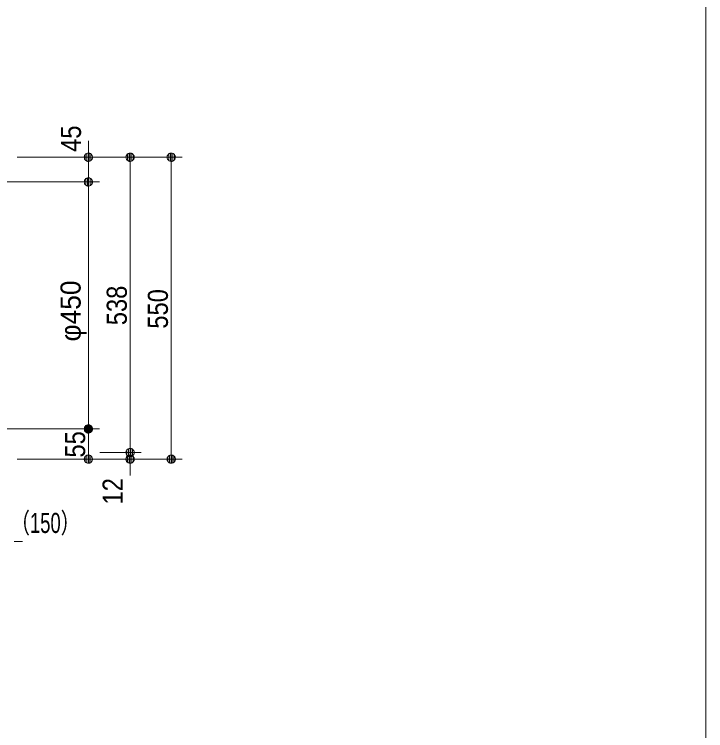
# Model space of a CAD drawing. Units: millimetres, scale not verified. Extents: x -6062 to 6062, y -3045 to 3045.
# Drawn here: x 953 to 2212, y -865 to 440 of the extents above; entities that cross this region are included whole.
import ezdxf
from ezdxf.enums import TextEntityAlignment as Align

# ---------------------------------------------------------------- set-up
doc = ezdxf.new("R2010")
doc.units = ezdxf.units.MM
doc.header["$LTSCALE"] = 20
for name, color, linetype, lineweight in [('0-0_1図面枠', 7, 'Continuous', 9), ('0-2_2寸法-2', 7, 'Continuous', 9), ('0-3_0', 7, 'Continuous', 9), ('0-4_2寸法-1', 7, 'Continuous', 9)]:
    doc.layers.add(name, color=color, linetype=linetype, lineweight=lineweight)
doc.styles.add('ＭＳ Ｐゴシック', font='')
doc.styles.get('ＭＳ Ｐゴシック').set_extended_font_data('MS PGothic')

# ---------------------------------------------------------------- blocks, each defined once
blk = doc.blocks.new('グループ-2')
at = {"layer": '0-0_1図面枠'}
blk.add_lwpolyline([(-80000, 55400), (80000, 55400), (80000, -55400), (-80000, -55400)], close=True, dxfattribs=at)
blk = doc.blocks.new('図面枠')
at = {"layer": '0-0_1図面枠'}
blk.add_blockref('グループ-2', (0, 0), dxfattribs=at)
blk = doc.blocks.new('_Dot')
at = {"layer": '0-3_0'}
for p, q in [((-10, 0), (-20, 0)), ((9.78, 2), (-9.78, 2)), ((7.99, 6), (-7.99, 6)), ((9.16, -3.98), (-9.16, -3.98)), ((6, -7.98), (-6, -7.98))]:
    blk.add_line(p, q, dxfattribs=at)
for points in [[(10, 0), (9.92, 1.25), (9.69, 2.49), (9.3, 3.68), (8.76, 4.82), (8.09, 5.88), (7.29, 6.85), (6.37, 7.71), (5.36, 8.44), (4.26, 9.05), (3.09, 9.51), (1.87, 9.82), (0.63, 9.98), (-0.63, 9.98), (-1.87, 9.82), (-3.09, 9.51), (-4.26, 9.05), (-5.36, 8.44), (-6.37, 7.71), (-7.29, 6.85), (-8.09, 5.88), (-8.76, 4.82), (-9.3, 3.68), (-9.69, 2.49), (-9.92, 1.25), (-10, 0), (0, 0)], [(-10, 0), (-9.92, -1.25), (-9.69, -2.49), (-9.3, -3.68), (-8.76, -4.82), (-8.09, -5.88), (-7.29, -6.85), (-6.37, -7.71), (-5.36, -8.44), (-4.26, -9.05), (-3.09, -9.51), (-1.87, -9.82), (-0.63, -9.98), (0.63, -9.98), (1.87, -9.82), (3.09, -9.51), (4.26, -9.05), (5.36, -8.44), (6.37, -7.71), (7.29, -6.85), (8.09, -5.88), (8.76, -4.82), (9.3, -3.68), (9.69, -2.49), (9.92, -1.25), (10, 0), (0, 0)]]:
    blk.add_lwpolyline(points, close=True, dxfattribs=at)

msp = doc.modelspace()

# ---------------------------------------------------------------- linework, layer by layer
at = {"layer": '0-2_2寸法-2'}
for p, q in [((1087.5, 195.01), (1087.5, 210.01)), ((957.5, 180), (1107.5, 180)), ((1087.5, 135), (1087.5, 180)), ((957.5, 135), (1107.5, 135)), ((1087.5, 119.99), (1087.5, 104.99)), ((1163.5, -342.99), (1163.5, -327.99)), ((1108.5, -358), (1183.5, -358)), ((1163.5, -358), (1163.5, -370)), ((1107.5, -370), (1183.5, -370)), ((1163.5, -385.01), (1163.5, -400.01)), ((952.51, -520), (967.51, -520))]:
    msp.add_line(p, q, dxfattribs=at)
at = {"layer": '0-4_2寸法-1'}
for p, q in [((1108.5, 180), (1183.5, 180)), ((1183.5, 180), (1258.5, 180)), ((1163.5, -342.99), (1163.5, 164.99)), ((1238.5, -354.99), (1238.5, 164.99)), ((732.5, 135), (1107.5, 135)), ((1087.5, 119.99), (1087.5, -299.99)), ((732.5, -315), (1107.5, -315)), ((957.5, -315), (1107.5, -315)), ((1087.5, -354.99), (1087.5, -330.01)), ((1108.5, -358), (1183.5, -358)), ((957.5, -370), (1107.5, -370)), ((1183.5, -370), (1258.5, -370))]:
    msp.add_line(p, q, dxfattribs=at)

# ---------------------------------------------------------------- block references
at = {"layer": '0-0_1図面枠', "xscale": 0.05, "yscale": 0.05}
msp.add_blockref('図面枠', (-1787.5, 0), dxfattribs=at)
at = {"layer": '0-2_2寸法-2', "xscale": 0.7503418, "yscale": 0.7503418}
for p, rotation in [((1087.5, 180), 270), ((1087.5, 135), 90), ((1163.5, -358), 270), ((1163.5, -370), 90)]:
    msp.add_blockref('_Dot', p, dxfattribs=dict(at, rotation=rotation))
at = {"layer": '0-4_2寸法-1', "xscale": 0.7503418, "yscale": 0.7503418}
for p, rotation in [((1163.5, 180), 90), ((1238.5, 180), 90), ((1087.5, 135), 90), ((1087.5, -315), 270), ((1087.5, -315), 90), ((1163.5, -358), 270), ((1087.5, -370), 270), ((1238.5, -370), 270)]:
    msp.add_blockref('_Dot', p, dxfattribs=dict(at, rotation=rotation))

# ---------------------------------------------------------------- texts
at = {"layer": '0-2_2寸法-2', "style": 'ＭＳ Ｐゴシック', "width": 0.9}
for s, p in [('45', (1085.02, 189.8)), ('12', (1161.02, -452.54))]:
    msp.add_text(s, height=36.66, rotation=90, dxfattribs=at).set_placement(p, align=Align.BOTTOM_LEFT)
at = {"layer": '0-2_2寸法-2', "style": 'ＭＳ Ｐゴシック', "width": 0.7}
msp.add_text('（150）', height=36.66, dxfattribs=at).set_placement((946, -515.51), align=Align.BOTTOM_LEFT)
at = {"layer": '0-4_2寸法-1', "style": 'ＭＳ Ｐゴシック'}
msp.add_text('φ450', height=36.66, rotation=90, dxfattribs=at).set_placement((1084.38, -155.61), align=Align.BOTTOM_LEFT)
at = {"layer": '0-4_2寸法-1', "style": 'ＭＳ Ｐゴシック', "width": 0.9}
for s, p in [('538', (1168.56, -125.99)), ('550', (1243.46, -132.28)), ('55', (1092.56, -367.09))]:
    msp.add_text(s, height=36.66, rotation=90, dxfattribs=at).set_placement(p, align=Align.BOTTOM_LEFT)

doc.saveas('drawing.dxf')
